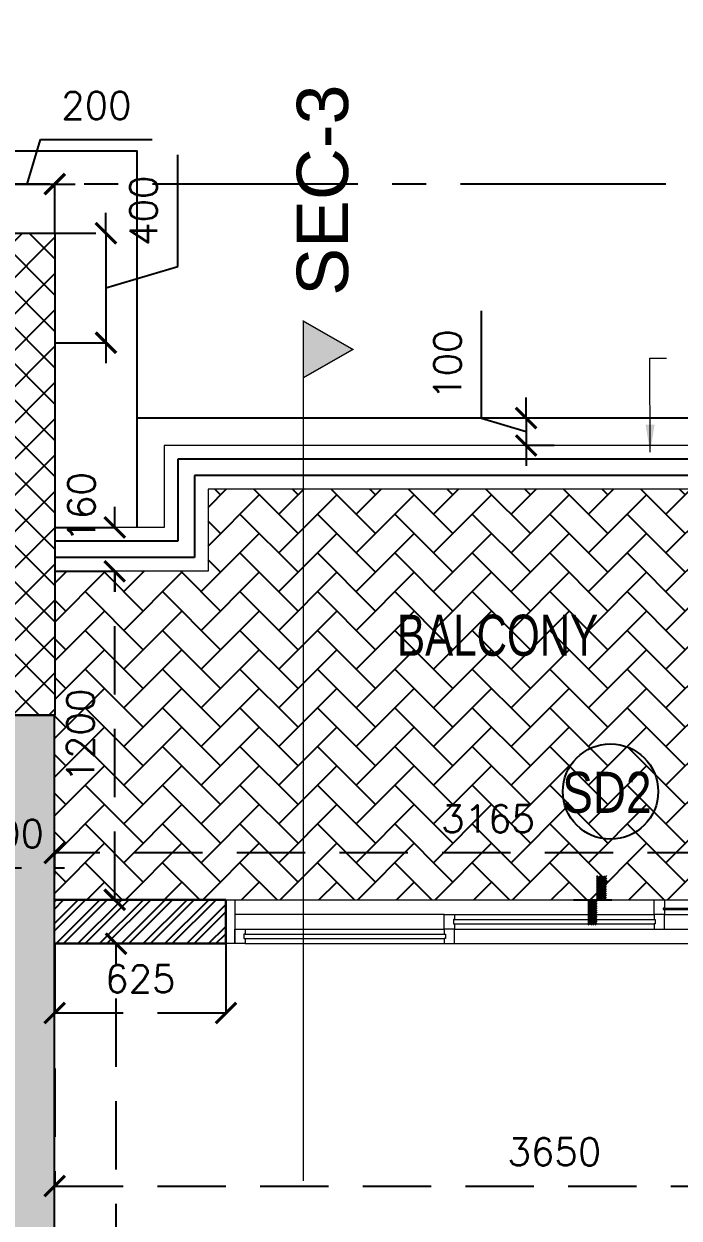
# Model space of a CAD drawing. Header units: millimetres. Extents: x 1124992 to 1258557, y -5767803 to -5695799.
# Drawn here: x 1190120 to 1192513, y -5711751 to -5707389 of the extents above; entities that cross this region are included whole.
import ezdxf
from ezdxf.enums import TextEntityAlignment as Align

# ---------------------------------------------------------------- set-up
doc = ezdxf.new("R2010")
doc.units = ezdxf.units.MM
doc.header["$LTSCALE"] = 1000
doc.header["$MEASUREMENT"] = 0
for name, pattern in [('$1$AUDIT_D_120904163729-0', [0]), ('$36$HIDDEN', [0.375, 0.25, -0.125]), ('3BHK-A$0$AUDIT_D_120904163729-0', [0]), ('AUDIT_D_120904163729-0', [0]), ('T8(T9 IS SIMILAR) - 1st FLOOR ELEVATION$0$AUDIT_D_120904163729-0', [0]), ('T8(T9 IS SIMILAR) - DIMENSION & TEXTING$0$HIDDEN', [0.375, 0.25, -0.125]), ('T8(T9 IS SIMILAR) - TYPICAL FLOOR ELEVATION$0$AUDIT_D_120904163729-0', [0]), ('T8(T9 IS SIMILAR) - TYPICAL FLOOR ELEVATION$0$HIDDEN', [0.375, 0.25, -0.125]), ('T8_PROFILE SECTIONS$0$HIDDEN', [0.375, 0.25, -0.125]), ('T8_PROFILE SECTIONS$0$PHANTOM2', [1.25, 0.625, -0.125, 0.125, -0.125, 0.125, -0.125]), ('T8_REFUGE COLUMNS$0$CENTER2', [1.125, 0.75, -0.125, 0.125, -0.125])]:
    doc.linetypes.add(name, pattern=pattern)
doc.layers.get('0').update_dxf_attribs({"linetype": 'AUDIT_D_120904163729-0'})
for name, color, linetype in [('$0$A-HATCH -160', 251, '$1$AUDIT_D_120904163729-0'), ('$21$A-DIMENSIONS', 2, '$36$HIDDEN'), ('3BHK-A$0$A-DECK SUNK 125', 8, 'Continuous'), ('3BHK-A$0$A-HATCH -160', 251, '3BHK-A$0$AUDIT_D_120904163729-0'), ('3BHK-A$0$a-tile drop', 3, 'Continuous'), ('3BHK-A$0$APT PLANS-typ$0$TILEDROP', 3, 'Continuous'), ('3BHK-A$0$ELE 1', 1, 'Continuous'), ('A_dim', 1, 'Continuous'), ('T8(T9 IS SIMILAR) - 1st FLOOR ELEVATION$0$A-WALL-FEATURES', 110, 'T8(T9 IS SIMILAR) - 1st FLOOR ELEVATION$0$AUDIT_D_120904163729-0'), ('T8(T9 IS SIMILAR) - DIMENSION & TEXTING$0$A-DIMENSIONS', 2, 'T8(T9 IS SIMILAR) - DIMENSION & TEXTING$0$HIDDEN'), ('T8(T9 IS SIMILAR) - DIMENSION & TEXTING$1$a-window-no', 125, 'Continuous'), ('T8(T9 IS SIMILAR) - TYPICAL FLOOR ELEVATION$0$A-DIM', 1, 'T8(T9 IS SIMILAR) - TYPICAL FLOOR ELEVATION$0$AUDIT_D_120904163729-0'), ('T8(T9 IS SIMILAR) - TYPICAL FLOOR ELEVATION$0$A-WALL HATCH', 252, 'T8(T9 IS SIMILAR) - TYPICAL FLOOR ELEVATION$0$AUDIT_D_120904163729-0'), ('T8(T9 IS SIMILAR) - TYPICAL FLOOR ELEVATION$0$A-WALL-FEATURES', 6, 'T8(T9 IS SIMILAR) - TYPICAL FLOOR ELEVATION$0$AUDIT_D_120904163729-0'), ('T8_PROFILE SECTIONS$0$A-PROFILE SECTIONS', 81, 'T8_PROFILE SECTIONS$0$PHANTOM2'), ('T8_REFUGE COLUMNS$0$A-CENTERLINE', 193, 'T8_REFUGE COLUMNS$0$CENTER2'), ('T8_REFUGE COLUMNS$0$A-RCC COLS', 3, 'Continuous'), ('T8_TYPICAL COLUMNS$0$A-RCC COLS', 3, 'Continuous')]:
    doc.layers.add(name, color=color, linetype=linetype)
for name, color, linetype, lineweight in [('3BHK-A$0$A-WALL- 160', 6, 'Continuous', 30), ('3BHK-A$0$Ele', 8, 'Continuous', 15), ('3BHK-A$0$Window', 4, 'Continuous', 20), ('T8(T9 IS SIMILAR) - DIMENSION & TEXTING$0$a-Text', 4, 'Continuous', 0), ('T8(T9 IS SIMILAR) - DIMENSION & TEXTING$0$R0-18-10-2014-T1-1st Podium Floor Plan$0$Text', 2, 'Continuous', 0), ('T8(T9 IS SIMILAR)$0$D&W', 8, 'Continuous', 25)]:
    doc.layers.add(name, color=color, linetype=linetype, lineweight=lineweight)
doc.layers.add('T8_REFUGE COLUMNS$1$COL-HATCH', color=7, linetype='Continuous', lineweight=25, true_color=0xa3a3a3)
doc.styles.add('T8(T9 IS SIMILAR) - DIMENSION & TEXTING$0$ARIAL ARROW', font='swisscl.ttf')
doc.styles.add('T8(T9 IS SIMILAR) - DIMENSION & TEXTING$0$Romans 1', font='romans.shx', dxfattribs={"height": 100})
doc.styles.add('T8(T9 IS SIMILAR) - DIMENSION & TEXTING$0$Tahoma', font='tahoma.ttf')
doc.styles.add('T8(T9 IS SIMILAR) - DIMENSION & TEXTING$1$LODHA STANDERD', font='sanss___.ttf')
doc.styles.add('T8(T9 IS SIMILAR) - TYPICAL FLOOR ELEVATION$0$Romans 1', font='romans.shx', dxfattribs={"height": 100})
doc.styles.add('T8_PROFILE SECTIONS$0$arial', font='sanss___.ttf')
doc.dimstyles.new('T8(T9 IS SIMILAR) - DIMENSION & TEXTING$0$ALPINE S', dxfattribs={"dimscale": 0, "dimtxt": 100, "dimasz": 75, "dimexe": 0, "dimexo": 0, "dimgap": 75, "dimtad": 1, "dimdec": 0, "dimzin": 0, "dimdsep": 46, "dimtxsty": 'T8(T9 IS SIMILAR) - DIMENSION & TEXTING$0$Romans 1', "dimblk": 'T8(T9 IS SIMILAR) - DIMENSION & TEXTING$0$_ArchTick', "dimcen": 0.09, "dimclrd": 256, "dimclre": 256, "dimclrt": 7, "dimadec": 0, "dimazin": 0, "dimtfac": 1, "dimtdec": 0, "dimtofl": 0, "dimtmove": 1, "dimatfit": 0, "dimldrblk": 'T8(T9 IS SIMILAR) - DIMENSION & TEXTING$0$_Open90', "dimfxl": 1, "dimtolj": 1, "dimtzin": 0, "dimarcsym": 0})
doc.dimstyles.new('T8(T9 IS SIMILAR) - DIMENSION & TEXTING$0$SAMATA STD', dxfattribs={"dimtxt": 100, "dimasz": 50, "dimexe": 50, "dimexo": 50, "dimgap": 10, "dimtad": 0, "dimdec": 0, "dimrnd": 5, "dimzin": 0, "dimdsep": 46, "dimtxsty": 'T8(T9 IS SIMILAR) - DIMENSION & TEXTING$0$Tahoma', "dimblk": 'T8(T9 IS SIMILAR) - DIMENSION & TEXTING$0$_Origin2', "dimcen": -50, "dimdle": 50, "dimclrd": 7, "dimclre": 7, "dimclrt": 7, "dimadec": 0, "dimazin": 0, "dimtfac": 1, "dimtdec": 0, "dimtmove": 1, "dimatfit": 3, "dimfxl": 150, "dimtfill": 1, "dimtolj": 1, "dimtzin": 0, "dimlwd": -1, "dimlwe": -1, "dimarcsym": 0})
doc.dimstyles.new('T8(T9 IS SIMILAR) - TYPICAL FLOOR ELEVATION$0$ALPINE S', dxfattribs={"dimscale": 0, "dimtxt": 100, "dimasz": 75, "dimexe": 0, "dimexo": 0, "dimgap": 75, "dimtad": 1, "dimdec": 0, "dimzin": 0, "dimdsep": 46, "dimtxsty": 'T8(T9 IS SIMILAR) - TYPICAL FLOOR ELEVATION$0$Romans 1', "dimblk": 'T8(T9 IS SIMILAR) - TYPICAL FLOOR ELEVATION$0$_ArchTick', "dimcen": 0.09, "dimclrd": 256, "dimclre": 256, "dimclrt": 7, "dimadec": 0, "dimazin": 0, "dimtfac": 1, "dimtdec": 0, "dimtofl": 0, "dimtmove": 1, "dimatfit": 0, "dimldrblk": 'T8(T9 IS SIMILAR) - TYPICAL FLOOR ELEVATION$0$_Open90', "dimfxl": 1, "dimtolj": 1, "dimtzin": 0, "dimarcsym": 0})

# ---------------------------------------------------------------- blocks, each defined once
blk = doc.blocks.new('T8(T9 IS SIMILAR) - DIMENSION & TEXTING$1$WINDOW TAG')
at = {"layer": 'T8(T9 IS SIMILAR) - DIMENSION & TEXTING$1$a-window-no'}
blk.add_circle((0, 0), 174.1, dxfattribs=at)
at = {"layer": 'T8(T9 IS SIMILAR) - DIMENSION & TEXTING$1$a-window-no', "style": 'T8(T9 IS SIMILAR) - DIMENSION & TEXTING$1$LODHA STANDERD'}
blk.add_attdef('WINDOW', text='', height=150, dxfattribs=at).set_placement((11.3, 2.8), align=Align.MIDDLE_CENTER)
blk = doc.blocks.new('T8(T9 IS SIMILAR) - DIMENSION & TEXTING$0$_ArchTick')
at = {"color": 0, "linetype": 'ByBlock', "const_width": 0.15}
blk.add_lwpolyline([(-0.5, -0.5), (0.5, 0.5)], dxfattribs=at)
blk = doc.blocks.new('*D345')
at = {"layer": 'T8(T9 IS SIMILAR) - DIMENSION & TEXTING$0$A-DIMENSIONS', "linetype": 'T8(T9 IS SIMILAR) - DIMENSION & TEXTING$0$HIDDEN', "lineweight": -2, "transparency": 16777216}
for p, q in [((1190522.1, -5710748.9), (1190456.9, -5710748.9)), ((1190545.3, -5717573.6), (1190456.9, -5717573.6))]:
    blk.add_line(p, q, dxfattribs=at)
at = {"layer": 'T8(T9 IS SIMILAR) - DIMENSION & TEXTING$0$A-DIMENSIONS', "lineweight": -2, "transparency": 16777216}
blk.add_line((1190456.9, -5717573.6), (1190456.9, -5710748.9), dxfattribs=at)
at = {"layer": 'T8(T9 IS SIMILAR) - DIMENSION & TEXTING$0$A-DIMENSIONS', "linetype": 'ByBlock', "lineweight": -2, "transparency": 16777216, "xscale": 75, "yscale": 75, "zscale": 75}
for p, rotation in [((1190456.9, -5710748.9), 90), ((1190456.9, -5717573.6), 270)]:
    blk.add_blockref('T8(T9 IS SIMILAR) - DIMENSION & TEXTING$0$_ArchTick', p, dxfattribs=dict(at, rotation=rotation))
at = {"layer": 'T8(T9 IS SIMILAR) - DIMENSION & TEXTING$0$A-DIMENSIONS', "color": 7, "linetype": 'ByBlock', "transparency": 16777216, "insert": (1190331.9, -5714161.3), "char_height": 100, "attachment_point": 5, "rotation": 90, "style": 'T8(T9 IS SIMILAR) - DIMENSION & TEXTING$0$Romans 1'}
blk.add_mtext('\\A1;6825', dxfattribs=at)
blk = doc.blocks.new('T8(T9 IS SIMILAR) - DIMENSION & TEXTING$0$_Open90')
at = {"color": 0, "linetype": 'ByBlock', "lineweight": -2}
for p, q in [((0, 0), (-1, 0)), ((-0.5, 0.5), (0, 0)), ((0, 0), (-0.5, -0.5))]:
    blk.add_line(p, q, dxfattribs=at)
blk = doc.blocks.new('*D346')
at = {"layer": 'T8(T9 IS SIMILAR) - DIMENSION & TEXTING$0$A-DIMENSIONS', "linetype": 'T8(T9 IS SIMILAR) - DIMENSION & TEXTING$0$HIDDEN', "lineweight": -2, "transparency": 16777216}
for p, q in [((1190232.8, -5711204.3), (1190232.8, -5711633.8)), ((1193882.7, -5711204.3), (1193882.7, -5711633.8))]:
    blk.add_line(p, q, dxfattribs=at)
at = {"layer": 'T8(T9 IS SIMILAR) - DIMENSION & TEXTING$0$A-DIMENSIONS', "lineweight": -2, "transparency": 16777216}
blk.add_line((1190232.8, -5711633.8), (1193882.7, -5711633.8), dxfattribs=at)
at = {"layer": 'T8(T9 IS SIMILAR) - DIMENSION & TEXTING$0$A-DIMENSIONS', "linetype": 'ByBlock', "lineweight": -2, "transparency": 16777216, "xscale": 75, "yscale": 75, "zscale": 75, "rotation": 180}
blk.add_blockref('T8(T9 IS SIMILAR) - DIMENSION & TEXTING$0$_ArchTick', (1190232.8, -5711633.8), dxfattribs=at)
at = {"layer": 'T8(T9 IS SIMILAR) - DIMENSION & TEXTING$0$A-DIMENSIONS', "linetype": 'ByBlock', "lineweight": -2, "transparency": 16777216, "xscale": 75, "yscale": 75, "zscale": 75}
blk.add_blockref('T8(T9 IS SIMILAR) - DIMENSION & TEXTING$0$_ArchTick', (1193882.7, -5711633.8), dxfattribs=at)
at = {"layer": 'T8(T9 IS SIMILAR) - DIMENSION & TEXTING$0$A-DIMENSIONS', "color": 7, "linetype": 'ByBlock', "transparency": 16777216, "insert": (1192057.7, -5711508.8), "char_height": 100, "attachment_point": 5, "style": 'T8(T9 IS SIMILAR) - DIMENSION & TEXTING$0$Romans 1'}
blk.add_mtext('\\A1;3650', dxfattribs=at)
blk = doc.blocks.new('*D348')
at = {"layer": 'T8(T9 IS SIMILAR) - DIMENSION & TEXTING$0$A-DIMENSIONS', "linetype": 'T8(T9 IS SIMILAR) - DIMENSION & TEXTING$0$HIDDEN', "lineweight": -2, "transparency": 16777216}
for p, q in [((1190232.7, -5710748.9), (1190232.7, -5711001.9)), ((1190857.9, -5710748.9), (1190857.9, -5711001.9))]:
    blk.add_line(p, q, dxfattribs=at)
at = {"layer": 'T8(T9 IS SIMILAR) - DIMENSION & TEXTING$0$A-DIMENSIONS', "lineweight": -2, "transparency": 16777216}
blk.add_line((1190857.9, -5711001.9), (1190232.7, -5711001.9), dxfattribs=at)
at = {"layer": 'T8(T9 IS SIMILAR) - DIMENSION & TEXTING$0$A-DIMENSIONS', "linetype": 'ByBlock', "lineweight": -2, "transparency": 16777216, "xscale": 75, "yscale": 75, "zscale": 75, "rotation": 180}
blk.add_blockref('T8(T9 IS SIMILAR) - DIMENSION & TEXTING$0$_ArchTick', (1190232.7, -5711001.9), dxfattribs=at)
at = {"layer": 'T8(T9 IS SIMILAR) - DIMENSION & TEXTING$0$A-DIMENSIONS', "linetype": 'ByBlock', "lineweight": -2, "transparency": 16777216, "xscale": 75, "yscale": 75, "zscale": 75}
blk.add_blockref('T8(T9 IS SIMILAR) - DIMENSION & TEXTING$0$_ArchTick', (1190857.9, -5711001.9), dxfattribs=at)
at = {"layer": 'T8(T9 IS SIMILAR) - DIMENSION & TEXTING$0$A-DIMENSIONS', "color": 7, "linetype": 'ByBlock', "transparency": 16777216, "insert": (1190545.3, -5710876.9), "char_height": 100, "attachment_point": 5, "style": 'T8(T9 IS SIMILAR) - DIMENSION & TEXTING$0$Romans 1'}
blk.add_mtext('\\A1;625', dxfattribs=at)
blk = doc.blocks.new('*D349')
at = {"layer": 'T8(T9 IS SIMILAR) - DIMENSION & TEXTING$0$A-DIMENSIONS', "linetype": 'T8(T9 IS SIMILAR) - DIMENSION & TEXTING$0$HIDDEN', "lineweight": -2, "transparency": 16777216}
for p, q in [((1190232.7, -5710498.9), (1190232.7, -5710417.4)), ((1193397.6, -5710498.9), (1193397.6, -5710417.4))]:
    blk.add_line(p, q, dxfattribs=at)
at = {"layer": 'T8(T9 IS SIMILAR) - DIMENSION & TEXTING$0$A-DIMENSIONS', "lineweight": -2, "transparency": 16777216}
blk.add_line((1193397.6, -5710417.4), (1190232.7, -5710417.4), dxfattribs=at)
at = {"layer": 'T8(T9 IS SIMILAR) - DIMENSION & TEXTING$0$A-DIMENSIONS', "linetype": 'ByBlock', "lineweight": -2, "transparency": 16777216, "xscale": 75, "yscale": 75, "zscale": 75, "rotation": 180}
blk.add_blockref('T8(T9 IS SIMILAR) - DIMENSION & TEXTING$0$_ArchTick', (1190232.7, -5710417.4), dxfattribs=at)
at = {"layer": 'T8(T9 IS SIMILAR) - DIMENSION & TEXTING$0$A-DIMENSIONS', "linetype": 'ByBlock', "lineweight": -2, "transparency": 16777216, "xscale": 75, "yscale": 75, "zscale": 75}
blk.add_blockref('T8(T9 IS SIMILAR) - DIMENSION & TEXTING$0$_ArchTick', (1193397.6, -5710417.4), dxfattribs=at)
at = {"layer": 'T8(T9 IS SIMILAR) - DIMENSION & TEXTING$0$A-DIMENSIONS', "color": 7, "linetype": 'ByBlock', "transparency": 16777216, "insert": (1191815.2, -5710292.4), "char_height": 100, "attachment_point": 5, "style": 'T8(T9 IS SIMILAR) - DIMENSION & TEXTING$0$Romans 1'}
blk.add_mtext('\\A1;3165', dxfattribs=at)
blk = doc.blocks.new('*D303')
at = {"layer": 'T8(T9 IS SIMILAR) - DIMENSION & TEXTING$0$A-DIMENSIONS', "linetype": 'T8(T9 IS SIMILAR) - DIMENSION & TEXTING$0$HIDDEN', "lineweight": -2, "transparency": 16777216}
for p, q in [((1189632.7, -5710073.9), (1189632.7, -5710209.3)), ((1189932.8, -5710073.9), (1189932.8, -5710209.3))]:
    blk.add_line(p, q, dxfattribs=at)
at = {"layer": 'T8(T9 IS SIMILAR) - DIMENSION & TEXTING$0$A-DIMENSIONS', "lineweight": -2, "transparency": 16777216}
for p, q in [((1189632.7, -5710209.3), (1189557.7, -5710209.3)), ((1189932.8, -5710209.3), (1189632.7, -5710209.3)), ((1189782.7, -5710209.3), (1189861.5, -5710471.8)), ((1189932.8, -5710209.3), (1190007.8, -5710209.3)), ((1189861.5, -5710471.8), (1190268.6, -5710471.8))]:
    blk.add_line(p, q, dxfattribs=at)
at = {"layer": 'T8(T9 IS SIMILAR) - DIMENSION & TEXTING$0$A-DIMENSIONS', "linetype": 'ByBlock', "lineweight": -2, "transparency": 16777216, "xscale": 75, "yscale": 75, "zscale": 75}
blk.add_blockref('T8(T9 IS SIMILAR) - DIMENSION & TEXTING$0$_ArchTick', (1189632.7, -5710209.3), dxfattribs=at)
at = {"layer": 'T8(T9 IS SIMILAR) - DIMENSION & TEXTING$0$A-DIMENSIONS', "linetype": 'ByBlock', "lineweight": -2, "transparency": 16777216, "xscale": 75, "yscale": 75, "zscale": 75, "rotation": 180}
blk.add_blockref('T8(T9 IS SIMILAR) - DIMENSION & TEXTING$0$_ArchTick', (1189932.8, -5710209.3), dxfattribs=at)
at = {"layer": 'T8(T9 IS SIMILAR) - DIMENSION & TEXTING$0$A-DIMENSIONS', "color": 7, "linetype": 'ByBlock', "transparency": 16777216, "insert": (1190065, -5710346.8), "char_height": 100, "attachment_point": 5, "style": 'T8(T9 IS SIMILAR) - DIMENSION & TEXTING$0$Romans 1'}
blk.add_mtext('\\A1;300', dxfattribs=at)
blk = doc.blocks.new('T8(T9 IS SIMILAR) - DIMENSION & TEXTING$0$_Origin2')
at = {"color": 0, "linetype": 'ByBlock', "lineweight": -2}
blk.add_line((-0.5, 0), (-1, 0), dxfattribs=at)
for radius in [0.5, 0.25]:
    blk.add_circle((0, 0), radius, dxfattribs=at)
blk = doc.blocks.new('*D194')
at = {"layer": 'T8(T9 IS SIMILAR) - DIMENSION & TEXTING$0$A-DIMENSIONS', "linetype": 'T8(T9 IS SIMILAR) - DIMENSION & TEXTING$0$HIDDEN', "lineweight": -2, "transparency": 16777216}
for p, q in [((1190232.7, -5709388.5), (1190451.7, -5709388.5)), ((1190232.7, -5710588.5), (1190451.7, -5710588.5))]:
    blk.add_line(p, q, dxfattribs=at)
at = {"layer": 'T8(T9 IS SIMILAR) - DIMENSION & TEXTING$0$A-DIMENSIONS', "lineweight": -2, "transparency": 16777216}
blk.add_line((1190451.7, -5710588.5), (1190451.7, -5709388.5), dxfattribs=at)
at = {"layer": 'T8(T9 IS SIMILAR) - DIMENSION & TEXTING$0$A-DIMENSIONS', "linetype": 'ByBlock', "lineweight": -2, "transparency": 16777216, "xscale": 75, "yscale": 75, "zscale": 75}
for p, rotation in [((1190451.7, -5709388.5), 90), ((1190451.7, -5710588.5), 270)]:
    blk.add_blockref('T8(T9 IS SIMILAR) - DIMENSION & TEXTING$0$_ArchTick', p, dxfattribs=dict(at, rotation=rotation))
at = {"layer": 'T8(T9 IS SIMILAR) - DIMENSION & TEXTING$0$A-DIMENSIONS', "color": 7, "linetype": 'ByBlock', "transparency": 16777216, "insert": (1190326.7, -5709988.5), "char_height": 100, "attachment_point": 5, "rotation": 90, "style": 'T8(T9 IS SIMILAR) - DIMENSION & TEXTING$0$Romans 1'}
blk.add_mtext('\\A1;1200', dxfattribs=at)
blk = doc.blocks.new('*D195')
at = {"layer": 'T8(T9 IS SIMILAR) - DIMENSION & TEXTING$0$A-DIMENSIONS', "lineweight": -2, "transparency": 16777216}
for p, q in [((1190451.7, -5709228.5), (1190451.7, -5709153.5)), ((1190451.7, -5709388.5), (1190451.7, -5709463.5))]:
    blk.add_line(p, q, dxfattribs=at)
at = {"layer": 'T8(T9 IS SIMILAR) - DIMENSION & TEXTING$0$A-DIMENSIONS', "linetype": 'T8(T9 IS SIMILAR) - DIMENSION & TEXTING$0$HIDDEN', "lineweight": -2, "transparency": 16777216}
for p, q in [((1190232.7, -5709228.5), (1190451.7, -5709228.5)), ((1190232.7, -5709388.5), (1190451.7, -5709388.5))]:
    blk.add_line(p, q, dxfattribs=at)
at = {"layer": 'T8(T9 IS SIMILAR) - DIMENSION & TEXTING$0$A-DIMENSIONS', "linetype": 'ByBlock', "lineweight": -2, "transparency": 16777216, "xscale": 75, "yscale": 75, "zscale": 75}
for p, rotation in [((1190451.7, -5709228.5), 270), ((1190451.7, -5709388.5), 90)]:
    blk.add_blockref('T8(T9 IS SIMILAR) - DIMENSION & TEXTING$0$_ArchTick', p, dxfattribs=dict(at, rotation=rotation))
at = {"layer": 'T8(T9 IS SIMILAR) - DIMENSION & TEXTING$0$A-DIMENSIONS', "color": 7, "linetype": 'ByBlock', "transparency": 16777216, "insert": (1190330.4, -5709154.8), "char_height": 100, "attachment_point": 5, "rotation": 90, "style": 'T8(T9 IS SIMILAR) - DIMENSION & TEXTING$0$Romans 1'}
blk.add_mtext('\\A1;160', dxfattribs=at)
blk = doc.blocks.new('T8_REFUGE COLUMNS')
at = {"layer": 'T8_REFUGE COLUMNS$1$COL-HATCH', "linetype": 'ByBlock'}
h = blk.add_hatch(color=256, dxfattribs=at)
h.dxf.hatch_style = 1
h.paths.add_polyline_path([(1189932.1, -5714149.9), (1190232.1, -5714149.9), (1190232.1, -5709914.9), (1189932.1, -5709914.9)])
at = {"layer": 'T8_REFUGE COLUMNS$0$A-CENTERLINE'}
blk.add_line((1217215, -5707974.9), (1182156.9, -5707974.9), dxfattribs=at)
at = {"layer": 'T8_REFUGE COLUMNS$0$A-RCC COLS', "linetype": 'ByBlock'}
blk.add_lwpolyline([(1189932.1, -5714149.9), (1190232.1, -5714149.9), (1190232.1, -5709914.9), (1189932.1, -5709914.9)], close=True, dxfattribs=at)
blk = doc.blocks.new('T8_TYPICAL COLUMNS')
at = {"layer": 'T8_TYPICAL COLUMNS$0$A-RCC COLS', "linetype": 'ByBlock'}
blk.add_blockref('T8_REFUGE COLUMNS', (0, 0), dxfattribs=at)
blk = doc.blocks.new('3BHK-A$0$2400')
at = {"layer": '3BHK-A$0$Window', "color": 1, "lineweight": 13}
for p, q in [((1151176.5, -5692111.9), (1148842.5, -5692111.9)), ((1149607.5, -5692111.9), (1148880, -5692111.9)), ((1149607.5, -5692165.3), (1148880, -5692165.3)), ((1150373.7, -5692165.3), (1149645, -5692165.3)), ((1150411.2, -5692165.3), (1151176.5, -5692165.3)), ((1149607.5, -5692218.6), (1148842.5, -5692218.6)), ((1150373.7, -5692218.6), (1149645, -5692218.6)), ((1151139, -5692218.6), (1150411.2, -5692218.6)), ((1150373.7, -5692271.9), (1148842.5, -5692271.9)), ((1151139, -5692271.9), (1150411.2, -5692271.9))]:
    blk.add_line(p, q, dxfattribs=at)
at = {"layer": '3BHK-A$0$Window', "color": 5, "lineweight": 13}
for p, q in [((1149607.5, -5692142.2), (1148880, -5692142.2)), ((1149607.5, -5692146.7), (1148880, -5692146.7)), ((1150373.7, -5692183.8), (1149645, -5692183.8)), ((1150373.7, -5692200), (1149645, -5692200)), ((1151139, -5692237.2), (1150411.2, -5692237.2)), ((1151139, -5692253.3), (1150411.2, -5692253.3))]:
    blk.add_line(p, q, dxfattribs=at)
at = {"layer": '3BHK-A$0$Window', "color": 4, "lineweight": 13}
for points in [[(1148842.5, -5692111.9), (1148809.5, -5692111.9), (1148809.5, -5692271.9), (1148842.5, -5692271.9)], [(1148880, -5692146.7), (1148880, -5692165.3), (1148842.5, -5692165.3), (1148842.5, -5692111.9), (1148880, -5692111.9), (1148880, -5692142.2), (1148875.5, -5692142.2), (1148875.5, -5692146.7)], [(1149607.5, -5692146.7), (1149607.5, -5692165.3), (1149645, -5692165.3), (1149645, -5692111.9), (1149607.5, -5692111.9), (1149607.5, -5692142.2), (1149612, -5692142.2), (1149612, -5692146.7)], [(1151209.5, -5692111.9), (1151176.5, -5692111.9), (1151176.5, -5692271.9), (1151209.5, -5692271.9)], [(1149645, -5692200), (1149645, -5692218.6), (1149607.5, -5692218.6), (1149607.5, -5692165.3), (1149645, -5692165.3), (1149645, -5692183.8), (1149640.5, -5692183.8), (1149640.5, -5692200)], [(1150373.7, -5692200), (1150373.7, -5692218.6), (1150411.2, -5692218.6), (1150411.2, -5692165.3), (1150373.7, -5692165.3), (1150373.7, -5692183.8), (1150378.2, -5692183.8), (1150378.2, -5692200)], [(1150411.2, -5692253.3), (1150411.2, -5692271.9), (1150373.7, -5692271.9), (1150373.7, -5692218.6), (1150411.2, -5692218.6), (1150411.2, -5692237.2), (1150406.7, -5692237.2), (1150406.7, -5692253.3)], [(1151139, -5692253.3), (1151139, -5692271.9), (1151176.5, -5692271.9), (1151176.5, -5692218.6), (1151139, -5692218.6), (1151139, -5692237.2), (1151143.5, -5692237.2), (1151143.5, -5692253.3)]]:
    blk.add_lwpolyline(points, close=True, dxfattribs=at)
blk = doc.blocks.new('3BHK-A$0$TILE DROP -x')
at = {"layer": '3BHK-A$0$APT PLANS-typ$0$TILEDROP'}
h = blk.add_hatch(dxfattribs=at)
h.set_pattern_fill('ACET-2D-ANSI31', color=8, scale=90, angle=90, style=0)
h.set_pattern_definition([(135, (-851695.914, 5365039.183), (-7.954951288, -7.954951288), [])])
h.paths.add_polyline_path([(-58323.9, -19205.9), (-58323.9, -19023.7), (-58261.5, -19023.7), (-58261.5, -19205.9)])
edge = h.paths.add_edge_path()
edge.add_line((-58323.9, -19381.2), (-58393.7, -19381.2))
edge.add_line((-58323.9, -19205.9), (-58323.9, -19381.2))
edge.add_line((-58393.1, -19205.9), (-58323.9, -19205.9))
edge.add_line((-58393.1, -19381.2), (-58393.1, -19205.9))
at = {"layer": '3BHK-A$0$APT PLANS-typ$0$TILEDROP', "color": 1}
blk.add_line((-58153.9, -19205.9), (-58434, -19205.9), dxfattribs=at)
at = {"layer": '3BHK-A$0$APT PLANS-typ$0$TILEDROP', "color": 20, "const_width": 10}
for points in [[(-58261.5, -19205.9), (-58261.5, -19023.7)], [(-58323.9, -19381.2), (-58323.9, -19205.9)], [(-58323.9, -19205.9), (-58261.5, -19205.9)]]:
    blk.add_lwpolyline(points, dxfattribs=at)
blk = doc.blocks.new('3BHK-A')
at = {"layer": '3BHK-A$0$A-DECK SUNK 125'}
h = blk.add_hatch(dxfattribs=at)
h.set_pattern_fill('AR-HBONE', color=256, scale=25)
h.paths.add_polyline_path([(1193397.4, -5709088.5), (1190792.7, -5709088.7), (1190792.7, -5709388.5), (1190232.7, -5709388.5), (1190232.7, -5710588.5), (1193397.4, -5710588.5)])
h.paths.add_polyline_path([(1193497.4, -5710588.5), (1193497.3, -5710038.5), (1193882.3, -5710038.5), (1193882.3, -5710188.5), (1193682.6, -5710188.5), (1193682.6, -5710588.5)])
at = {"layer": '3BHK-A$0$A-HATCH -160', "linetype": 'ByBlock'}
h = blk.add_hatch(dxfattribs=at)
h.set_pattern_fill('ANSI32', color=256, scale=150)
h.set_pattern_definition([(45, (-0.65, 1285.594), (-39.77475644, 39.77475644), []), (45, (25.864, 1285.594), (-39.77475644, 39.77475644), [])])
h.paths.add_polyline_path([(1190232.7, -5710589.8), (1190857.5, -5710589.8), (1190857.5, -5710749.8), (1190232.7, -5710749.8)])
at = {"layer": '3BHK-A$0$A-WALL- 160', "linetype": 'ByBlock'}
for p, q in [((1190857.5, -5710588.5, 0), (1190232.7, -5710588.5, 0)), ((1190857.5, -5710588.5, 0), (1190857.5, -5710748.5, 0)), ((1190857.5, -5710748.5, 0), (1190232.7, -5710748.5, 0))]:
    blk.add_line(p, q, dxfattribs=at)
at = {"layer": '3BHK-A$0$Ele'}
for p, q in [((1193557.4, -5708928.5, 0), (1190632.7, -5708928.5, 0)), ((1190632.7, -5708928.5, 0), (1190632.7, -5709228.5, 0)), ((1193397.4, -5709088.5, 0), (1190792.7, -5709088.5, 0)), ((1190792.7, -5709088.5, 0), (1190792.7, -5709388.5, 0)), ((1190632.7, -5709228.5, 0), (1190232.7, -5709228.5, 0)), ((1190792.7, -5709388.5, 0), (1190232.7, -5709388.5, 0))]:
    blk.add_line(p, q, dxfattribs=at)
at = {"layer": '3BHK-A$0$ELE 1'}
for p, q in [((1193507.1, -5708978.5, 0), (1190682.7, -5708978.5, 0)), ((1190682.7, -5708978.5, 0), (1190682.7, -5709278.5, 0)), ((1193447.4, -5709038.5, 0), (1190742.7, -5709038.5, 0)), ((1190742.7, -5709038.5, 0), (1190742.7, -5709338.5, 0)), ((1190682.7, -5709278.5, 0), (1190232.7, -5709278.5, 0)), ((1190742.7, -5709338.5, 0), (1190232.7, -5709338.5, 0))]:
    blk.add_line(p, q, dxfattribs=at)
at = {"layer": '3BHK-A$0$a-tile drop', "xscale": 0.5, "yscale": 0.5, "zscale": 0.5, "rotation": 180}
blk.add_blockref('3BHK-A$0$TILE DROP -x', (1163051, -5720191.7, 0), dxfattribs=at)
at = {"layer": '3BHK-A$0$A-WALL- 160', "linetype": 'ByBlock', "xscale": -1}
blk.add_blockref('3BHK-A$0$2400', (2342066.9, -18476.6, 0), dxfattribs=at)
blk = doc.blocks.new('T8(T9 IS SIMILAR) - TYPICAL FLOOR ELEVATION$0$_ArchTick')
at = {"color": 0, "linetype": 'ByBlock', "const_width": 0.15}
blk.add_lwpolyline([(-0.5, -0.5), (0.5, 0.5)], dxfattribs=at)
blk = doc.blocks.new('*D692')
at = {"layer": 'T8(T9 IS SIMILAR) - TYPICAL FLOOR ELEVATION$0$A-DIM', "lineweight": -2, "transparency": 16777216}
for p, q in [((1190682.2, -5708275), (1190682.2, -5707867.8)), ((1190419.7, -5708153.8), (1190419.7, -5708078.8)), ((1190419.7, -5708153.8), (1190419.7, -5708553.7)), ((1190419.7, -5708353.7), (1190682.2, -5708275)), ((1190419.7, -5708553.7), (1190419.7, -5708628.7))]:
    blk.add_line(p, q, dxfattribs=at)
at = {"layer": 'T8(T9 IS SIMILAR) - TYPICAL FLOOR ELEVATION$0$A-DIM', "linetype": 'T8(T9 IS SIMILAR) - TYPICAL FLOOR ELEVATION$0$HIDDEN', "lineweight": -2, "transparency": 16777216}
for p, q in [((1190132.6, -5708153.8), (1190419.7, -5708153.8)), ((1190232.7, -5708553.7), (1190419.7, -5708553.7))]:
    blk.add_line(p, q, dxfattribs=at)
at = {"layer": 'T8(T9 IS SIMILAR) - TYPICAL FLOOR ELEVATION$0$A-DIM', "linetype": 'ByBlock', "lineweight": -2, "transparency": 16777216, "xscale": 75, "yscale": 75, "zscale": 75}
for p, rotation in [((1190419.7, -5708153.8), 270), ((1190419.7, -5708553.7), 90)]:
    blk.add_blockref('T8(T9 IS SIMILAR) - TYPICAL FLOOR ELEVATION$0$_ArchTick', p, dxfattribs=dict(at, rotation=rotation))
at = {"layer": 'T8(T9 IS SIMILAR) - TYPICAL FLOOR ELEVATION$0$A-DIM', "color": 7, "linetype": 'ByBlock', "transparency": 16777216, "insert": (1190557.2, -5708071.4), "char_height": 100, "attachment_point": 5, "rotation": 90, "style": 'T8(T9 IS SIMILAR) - TYPICAL FLOOR ELEVATION$0$Romans 1'}
blk.add_mtext('\\A1;400', dxfattribs=at)
blk = doc.blocks.new('T8(T9 IS SIMILAR) - TYPICAL FLOOR ELEVATION$0$_Open90')
at = {"color": 0, "linetype": 'ByBlock', "lineweight": -2}
for p, q in [((0, 0), (-1, 0)), ((-0.5, 0.5), (0, 0)), ((0, 0), (-0.5, -0.5))]:
    blk.add_line(p, q, dxfattribs=at)
blk = doc.blocks.new('*D693')
at = {"layer": 'T8(T9 IS SIMILAR) - TYPICAL FLOOR ELEVATION$0$A-DIM', "lineweight": -2, "transparency": 16777216}
for p, q in [((1191792.1, -5708830), (1191792.1, -5708437.1)), ((1191954.6, -5708828.7), (1191954.6, -5708753.7)), ((1191954.6, -5708878.7), (1191792.1, -5708830)), ((1191954.6, -5708828.7), (1191954.6, -5708928.7)), ((1191954.6, -5708928.7), (1191954.6, -5709003.7))]:
    blk.add_line(p, q, dxfattribs=at)
at = {"layer": 'T8(T9 IS SIMILAR) - TYPICAL FLOOR ELEVATION$0$A-DIM', "linetype": 'T8(T9 IS SIMILAR) - TYPICAL FLOOR ELEVATION$0$HIDDEN', "lineweight": -2, "transparency": 16777216}
for p, q in [((1192057.3, -5708828.7), (1191954.6, -5708828.7)), ((1192057.3, -5708928.7), (1191954.6, -5708928.7))]:
    blk.add_line(p, q, dxfattribs=at)
at = {"layer": 'T8(T9 IS SIMILAR) - TYPICAL FLOOR ELEVATION$0$A-DIM', "linetype": 'ByBlock', "lineweight": -2, "transparency": 16777216, "xscale": 75, "yscale": 75, "zscale": 75}
for p, rotation in [((1191954.6, -5708828.7), 270), ((1191954.6, -5708928.7), 90)]:
    blk.add_blockref('T8(T9 IS SIMILAR) - TYPICAL FLOOR ELEVATION$0$_ArchTick', p, dxfattribs=dict(at, rotation=rotation))
at = {"layer": 'T8(T9 IS SIMILAR) - TYPICAL FLOOR ELEVATION$0$A-DIM', "color": 7, "linetype": 'ByBlock', "transparency": 16777216, "insert": (1191667.1, -5708633.6), "char_height": 100, "attachment_point": 5, "rotation": 90, "style": 'T8(T9 IS SIMILAR) - TYPICAL FLOOR ELEVATION$0$Romans 1'}
blk.add_mtext('\\A1;100', dxfattribs=at)
blk = doc.blocks.new('*D731')
at = {"layer": 'T8(T9 IS SIMILAR) - TYPICAL FLOOR ELEVATION$0$A-DIM', "lineweight": -2, "transparency": 16777216}
for p, q in [((1190132.6, -5707974.3), (1190181.3, -5707811.8)), ((1190181.3, -5707811.8), (1190588.4, -5707811.8)), ((1190032.4, -5707974.3), (1189957.4, -5707974.3)), ((1190032.4, -5707974.3), (1190232.7, -5707974.3)), ((1190232.7, -5707974.3), (1190307.7, -5707974.3))]:
    blk.add_line(p, q, dxfattribs=at)
at = {"layer": 'T8(T9 IS SIMILAR) - TYPICAL FLOOR ELEVATION$0$A-DIM', "linetype": 'T8(T9 IS SIMILAR) - TYPICAL FLOOR ELEVATION$0$HIDDEN', "lineweight": -2, "transparency": 16777216}
for p, q in [((1190032.4, -5708153.8), (1190032.4, -5707974.3)), ((1190232.7, -5708153.8), (1190232.7, -5707974.3))]:
    blk.add_line(p, q, dxfattribs=at)
at = {"layer": 'T8(T9 IS SIMILAR) - TYPICAL FLOOR ELEVATION$0$A-DIM', "linetype": 'ByBlock', "lineweight": -2, "transparency": 16777216, "xscale": 75, "yscale": 75, "zscale": 75}
blk.add_blockref('T8(T9 IS SIMILAR) - TYPICAL FLOOR ELEVATION$0$_ArchTick', (1190032.4, -5707974.3), dxfattribs=at)
at = {"layer": 'T8(T9 IS SIMILAR) - TYPICAL FLOOR ELEVATION$0$A-DIM', "linetype": 'ByBlock', "lineweight": -2, "transparency": 16777216, "xscale": 75, "yscale": 75, "zscale": 75, "rotation": 180}
blk.add_blockref('T8(T9 IS SIMILAR) - TYPICAL FLOOR ELEVATION$0$_ArchTick', (1190232.7, -5707974.3), dxfattribs=at)
at = {"layer": 'T8(T9 IS SIMILAR) - TYPICAL FLOOR ELEVATION$0$A-DIM', "color": 7, "linetype": 'ByBlock', "transparency": 16777216, "insert": (1190384.9, -5707686.8), "char_height": 100, "attachment_point": 5, "style": 'T8(T9 IS SIMILAR) - TYPICAL FLOOR ELEVATION$0$Romans 1', "bg_fill": 3, "box_fill_scale": 1.25, "bg_fill_color": 256, "bg_fill_true_color": 13158600, "bg_fill_transparency": 0}
blk.add_mtext('\\A1;200', dxfattribs=at)
blk = doc.blocks.new('T8_PROFILE SECTIONS$0$MH')
at = {"layer": 'T8_PROFILE SECTIONS$0$A-PROFILE SECTIONS', "linetype": 'T8_PROFILE SECTIONS$0$HIDDEN', "ltscale": 2}
h = blk.add_hatch(color=256, dxfattribs=at)
h.dxf.hatch_style = 1
h.paths.add_polyline_path([(1140339.1, -5697424.8), (1140519.9, -5697528.1), (1140339.1, -5697631.3)])
at = {"layer": 'T8_PROFILE SECTIONS$0$A-PROFILE SECTIONS', "linetype": 'T8_PROFILE SECTIONS$0$HIDDEN', "ltscale": 2, "const_width": 5}
blk.add_lwpolyline([(1140339.1, -5697424.8), (1140339.1, -5697424.8), (1140519.9, -5697528.1), (1140339.1, -5697631.3)], close=True, dxfattribs=at)
blk.add_lwpolyline([(1140339.1, -5697424.8), (1140339.1, -5700565.7)], dxfattribs=at)
blk = doc.blocks.new('PROFILE SECTION LINE T9')
at = {"layer": 'T8_PROFILE SECTIONS$0$A-PROFILE SECTIONS', "linetype": 'ByBlock'}
blk.add_blockref('T8_PROFILE SECTIONS$0$MH', (-1134916.3, 5700565.7), dxfattribs=at)
at = {"layer": 'T8_PROFILE SECTIONS$0$A-PROFILE SECTIONS', "linetype": 'ByBlock', "insert": (5588.8, 3233.7), "char_height": 187.5, "attachment_point": 7, "rotation": 90, "style": 'T8_PROFILE SECTIONS$0$arial'}
blk.add_mtext_dynamic_manual_height_columns('SEC-3', width=301.334, gutter_width=500, heights=[0], dxfattribs=at)
blk = doc.blocks.new('T8(T9 IS SIMILAR) - 1st FLOOR ELEVATION')
at = {"layer": 'T8(T9 IS SIMILAR) - 1st FLOOR ELEVATION$0$A-WALL-FEATURES', "color": 5, "linetype": 'T8(T9 IS SIMILAR) - 1st FLOOR ELEVATION$0$AUDIT_D_120904163729-0', "ltscale": 0.5, "elevation": 0.6}
blk.add_lwpolyline([(1190533.9, -5708828.7), (1190533.8, -5707853.8), (1186132.4, -5707853.8), (1186132.4, -5709298.7)], dxfattribs=at)
blk = doc.blocks.new('T8(T9 IS SIMILAR) - DIMENSION & TEXTING')
at = {"layer": 'T8(T9 IS SIMILAR) - DIMENSION & TEXTING$1$a-window-no'}
ref = blk.add_blockref('T8(T9 IS SIMILAR) - DIMENSION & TEXTING$1$WINDOW TAG', (1192262.6, -5710193, 0.5), dxfattribs=dict(at, rotation=180))
ref.add_attrib('WINDOW', 'SD2', dxfattribs={"height": 150, "style": 'T8(T9 IS SIMILAR) - DIMENSION & TEXTING$1$LODHA STANDERD', "width": 0.8}).set_placement((1192249.4, -5710195.8, 0.5), align=Align.MIDDLE_CENTER)
at = {"layer": 'T8(T9 IS SIMILAR) - DIMENSION & TEXTING$0$a-Text', "style": 'T8(T9 IS SIMILAR) - DIMENSION & TEXTING$0$ARIAL ARROW'}
blk.add_text('BALCONY', height=150, dxfattribs=at).set_placement((1191483, -5709697.1, 0.5))
at = {"layer": 'T8(T9 IS SIMILAR) - DIMENSION & TEXTING$0$A-DIMENSIONS', "linetype": 'ByBlock'}
dim = blk.add_linear_dim(base=(1190451.7, -5709228.5), p1=(1190232.7, -5709388.5), p2=(1190232.7, -5709228.5, 0), angle=90, dimstyle='T8(T9 IS SIMILAR) - DIMENSION & TEXTING$0$ALPINE S', override={"dimscale": 1, "dimfxl": 5, "dimarcsym": 1}, dxfattribs=at)
dim.commit()
dim.dimension.update_dxf_attribs({"geometry": '*D195', "text_midpoint": (1190455.4, -5709154.8), "dimtype": 128})
for base, p1, p2, angle, picture, middle in [((1190451.7, -5709388.5), (1190232.7, -5710588.5, 0), (1190232.7, -5709388.5, 0), 90, '*D194', (1190326.7, -5709988.5)), ((1189632.7, -5710209.3, 0.5), (1189932.8, -5710073.9, 0), (1189632.7, -5710073.9, 0.5), 180, '*D303', (1189936.5, -5710346.8, 0.5)), ((1190232.7, -5710417.4, 0.5), (1193397.6, -5710498.9, 0.5), (1190232.7, -5710498.9, 0.9), 180, '*D349', (1191815.2, -5710292.4, 0.5)), ((1190456.9, -5710748.9, 0.5), (1190545.3, -5717573.6, 0.5), (1190522.1, -5710748.9, 0.5), 90, '*D345', (1190331.9, -5714161.3, 0.5)), ((1190232.7, -5711001.9, 0.5), (1190857.9, -5710748.9, 0.5), (1190232.7, -5710748.9, 0.9), 180, '*D348', (1190545.3, -5710876.9, 0.5)), ((1193882.7, -5711633.8, 0.5), (1190232.8, -5711204.3, 0.9), (1193882.7, -5711204.3, 0.9), 180, '*D346', (1192057.7, -5711508.8, 0.5))]:
    dim = blk.add_linear_dim(base=base, p1=p1, p2=p2, angle=angle, dimstyle='T8(T9 IS SIMILAR) - DIMENSION & TEXTING$0$ALPINE S', override={"dimscale": 1, "dimfxl": 5, "dimarcsym": 1}, dxfattribs=at)
    dim.commit()
    dim.dimension.update_dxf_attribs({"geometry": picture, "text_midpoint": middle})
at = {"layer": 'T8(T9 IS SIMILAR) - DIMENSION & TEXTING$0$R0-18-10-2014-T1-1st Podium Floor Plan$0$Text'}
blk.add_leader([(1192407.4, -5708953.5), (1192406.8, -5708609.7), (1192467.2, -5708609.7)], dimstyle='T8(T9 IS SIMILAR) - DIMENSION & TEXTING$0$SAMATA STD', override={"dimscale": 1, "dimasz": 100, "dimclrd": 2, "dimfxlon": 1, "dimarcsym": 1}, dxfattribs=at)
blk = doc.blocks.new('T8(T9 IS SIMILAR) - TYPICAL FLOOR ELEVATION')
at = {"layer": 'T8(T9 IS SIMILAR) - TYPICAL FLOOR ELEVATION$0$A-WALL HATCH', "linetype": 'ByBlock'}
h = blk.add_hatch(dxfattribs=at)
h.set_pattern_fill('ANSI37', color=256, scale=750)
h.set_pattern_definition([(45, (-0.1, -0.21), (-66.2912607, 66.2912607), []), (135, (-0.1, -0.21), (-66.2912607, -66.2912607), [])])
h.paths.add_polyline_path([(1186632.3, -5709913.9), (1186432.3, -5709913.9), (1186432.3, -5708154.2), (1186632.3, -5708154.2)])
h.paths.add_polyline_path([(1190032.3, -5708154), (1190232.6, -5708154), (1190232.6, -5709913.7), (1190032.3, -5709913.7)])
h.paths.add_polyline_path([(1202792.3, -5700405.8), (1202592.3, -5700405.8), (1202592.3, -5701090.3), (1202792.3, -5701090.3)])
h.paths.add_polyline_path([(1209952.2, -5700405.8), (1209752.2, -5700405.8), (1209752.2, -5701092), (1209952.2, -5701092)])
h.paths.add_polyline_path([(1222512.1, -5708154), (1222311.7, -5708154), (1222311.7, -5709913.7), (1222512.1, -5709913.7)])
h.paths.add_polyline_path([(1225912.1, -5709913.9), (1226112.1, -5709913.9), (1226112.1, -5708154.2), (1225912.1, -5708154.2)])
h.paths.add_polyline_path([(1209852.3, -5729369.1), (1210052.3, -5729369.1), (1210052.3, -5728684.2), (1209852.3, -5728684.2)])
h.paths.add_polyline_path([(1202692.1, -5729369.1), (1202492, -5729369.1), (1202492, -5728684.2), (1202692.1, -5728684.2)])
at = {"layer": 'T8(T9 IS SIMILAR) - TYPICAL FLOOR ELEVATION$0$A-WALL-FEATURES', "linetype": 'ByBlock', "elevation": 0}
blk.add_lwpolyline([(1190032.4, -5708153.8), (1190232.7, -5708153.8), (1190232.7, -5709913.5), (1190032.4, -5709913.5)], close=True, dxfattribs=at)
blk.add_lwpolyline([(1193656.8, -5709938.9), (1193657.2, -5708828.8), (1190532.7, -5708828.7), (1190532.8, -5709227.8)], dxfattribs=at)
at = {"layer": 'T8(T9 IS SIMILAR) - TYPICAL FLOOR ELEVATION$0$A-DIM', "linetype": 'ByBlock'}
for base, p1, p2, picture, middle in [((1190419.7, -5708553.7), (1190132.6, -5708153.8, 0), (1190232.7, -5708553.7, 0), '*D692', (1190557.2, -5708200)), ((1191954.6, -5708928.7), (1192057.3, -5708828.7, 0), (1192057.3, -5708928.7, 0), '*D693', (1191667.1, -5708755))]:
    dim = blk.add_linear_dim(base=base, p1=p1, p2=p2, angle=90, dimstyle='T8(T9 IS SIMILAR) - TYPICAL FLOOR ELEVATION$0$ALPINE S', override={"dimscale": 1, "dimfxl": 5, "dimarcsym": 1}, dxfattribs=at)
    dim.commit()
    dim.dimension.update_dxf_attribs({"geometry": picture, "text_midpoint": middle})
dim = blk.add_linear_dim(base=(1190232.7, -5707974.3), p1=(1190032.4, -5708153.8, 0), p2=(1190232.7, -5708153.8, 0), dimstyle='T8(T9 IS SIMILAR) - TYPICAL FLOOR ELEVATION$0$ALPINE S', override={"dimscale": 1, "dimfxl": 5, "dimtfill": 1, "dimarcsym": 1}, dxfattribs=at)
dim.commit()
dim.dimension.update_dxf_attribs({"geometry": '*D731', "text_midpoint": (1190256.3, -5707686.8)})
blk = doc.blocks.new('T8(T9 IS SIMILAR)')
at = {"layer": 'T8(T9 IS SIMILAR)$0$D&W', "linetype": 'ByBlock'}
blk.add_blockref('3BHK-A', (0, 0), dxfattribs=at)
blk.add_blockref('T8(T9 IS SIMILAR) - TYPICAL FLOOR ELEVATION', (0, 0), dxfattribs=at)
blk.add_blockref('T8_TYPICAL COLUMNS', (0, 0), dxfattribs=at)

msp = doc.modelspace()

# ---------------------------------------------------------------- block references
at = {"layer": '$21$A-DIMENSIONS', "linetype": 'ByBlock'}
msp.add_blockref('T8(T9 IS SIMILAR)', (0, 0), dxfattribs=at)

# ---------------------------------------------------------------- next in the draw order: block references
at = {"layer": '$0$A-HATCH -160', "linetype": 'ByBlock'}
msp.add_blockref('T8(T9 IS SIMILAR) - DIMENSION & TEXTING', (0, 0), dxfattribs=at)

# ---------------------------------------------------------------- next in the draw order: block references
at = {"layer": 'A_dim', "linetype": 'ByBlock'}
msp.add_blockref('T8(T9 IS SIMILAR) - 1st FLOOR ELEVATION', (0, 0), dxfattribs=at)
at = {"layer": 'T8_PROFILE SECTIONS$0$A-PROFILE SECTIONS', "linetype": 'ByBlock'}
msp.add_blockref('PROFILE SECTION LINE T9', (1185718.17, -5711615.765, -0.024), dxfattribs=at)

doc.saveas('drawing.dxf')
